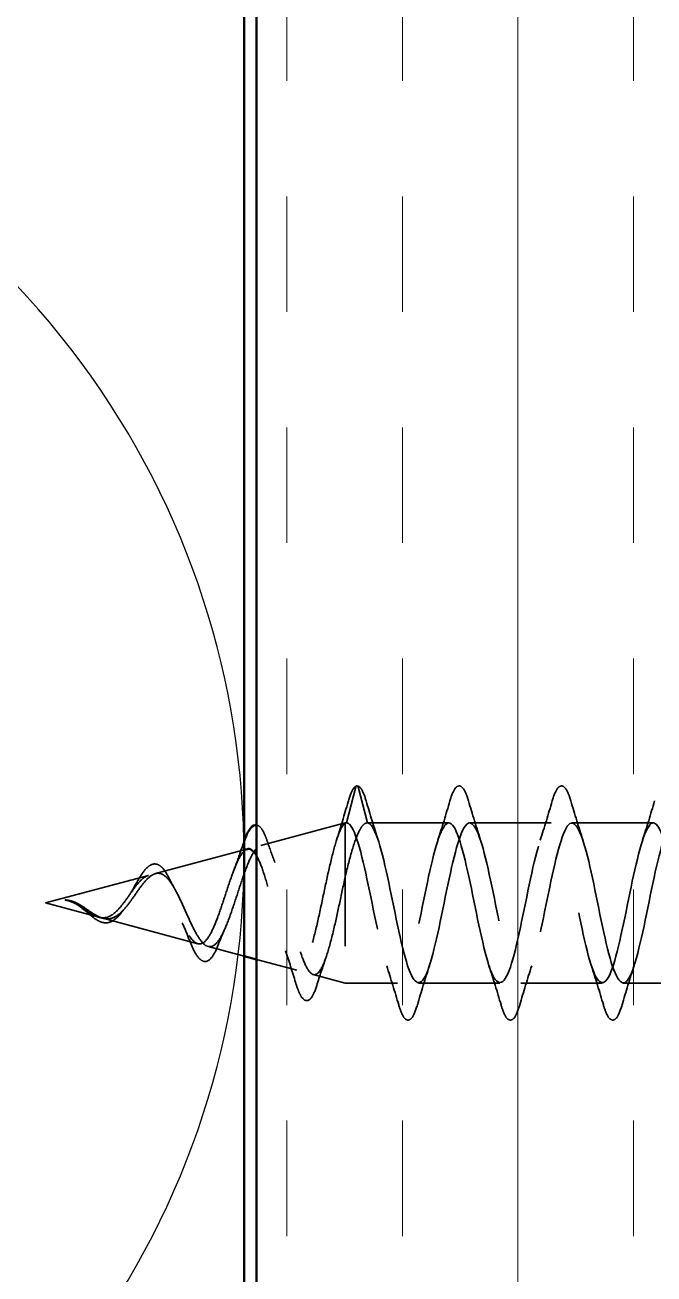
# Model space of a CAD drawing. Header units: inches. Extents: x 0.6 to 33.4, y 0.6 to 21.4.
# Drawn here: x 6.069 to 6.579, y 14.594 to 15.608 of the extents above; entities that cross this region are included whole.
import ezdxf

# ---------------------------------------------------------------- set-up
doc = ezdxf.new("R2010")
doc.units = ezdxf.units.IN
doc.header["$LTSCALE"] = 2
doc.header["$MEASUREMENT"] = 0
doc.linetypes.add('DASHED', pattern=[0.2067, 0.1654, -0.0413])
for name, color, linetype, lineweight in [('Hatch (ANSI)', 7, 'Continuous', 18), ('Hidden (ANSI)', 7, 'DASHED', 35), ('Sketch Geometry (ANSI)', 7, 'Continuous', 25), ('Symbol (ANSI)', 7, 'Continuous', 25), ('Visible (ANSI)', 7, 'Continuous', 50)]:
    doc.layers.add(name, color=color, linetype=linetype, lineweight=lineweight)
doc.styles.add('Note Text (ANSI)', font='tahoma.ttf')
doc.dimstyles.new('Default (ANSI)$7', dxfattribs={"dimscale": 2, "dimtxt": 0.12, "dimasz": 0.098425, "dimexe": 0.125, "dimexo": 0.0625, "dimgap": 0.031496, "dimtad": 0, "dimtih": 1, "dimtoh": 1, "dimrnd": 1e-08, "dimzin": 4, "dimdsep": 46, "dimtxsty": 'Note Text (ANSI)', "dimcen": 0.09, "dimdle": 0.393701, "dimclrd": 256, "dimclre": 256, "dimclrt": 256, "dimadec": 0, "dimazin": 1, "dimtfac": 1, "dimtofl": 0, "dimtmove": 0, "dimatfit": 3, "dimfxl": 0, "dimtolj": 1, "dimtzin": 4, "dimlwd": -1, "dimlwe": -1, "dimarcsym": 0})

msp = doc.modelspace()

# ---------------------------------------------------------------- hatches: boundary and pattern name
at = {"layer": 'Hatch (ANSI)', "true_color": 0x804000}
h = msp.add_hatch(dxfattribs=at)
h.set_pattern_fill('INSUL', color=36, scale=0.75, angle=90, style=0)
h.paths.add_polyline_path([(6.75677, 18.31394), (6.75677, 7.01811), (6.25677, 7.01811), (6.25677, 18.31394)])

# ---------------------------------------------------------------- linework, layer by layer
at = {"layer": 'Hidden (ANSI)', "ltscale": 0.028664}
for p, q in [((6.3373, 14.98975), (6.32977, 14.9605)), ((6.34677, 14.9605), (6.33924, 14.98975))]:
    msp.add_line(p, q, dxfattribs=at)
at = {"layer": 'Hidden (ANSI)', "ltscale": 0.067416}
msp.add_line((6.26028, 14.94218), (6.32877, 14.9605), dxfattribs=at)
at = {"layer": 'Hidden (ANSI)', "ltscale": 0.194373}
msp.add_line((6.32877, 14.9605), (6.32877, 14.8305), dxfattribs=at)
at = {"layer": 'Hidden (ANSI)', "ltscale": 0.000852348}
msp.add_line((6.32977, 14.9605), (6.32877, 14.9605), dxfattribs=at)
at = {"layer": 'Hidden (ANSI)', "ltscale": 0.062755}
for p, q in [((6.41277, 14.9605), (6.34677, 14.9605)), ((6.49577, 14.9605), (6.42977, 14.9605)), ((6.57877, 14.9605), (6.51277, 14.9605)), ((6.45427, 14.8305), (6.38827, 14.8305)), ((6.53727, 14.8305), (6.47127, 14.8305)), ((6.62027, 14.8305), (6.55427, 14.8305))]:
    msp.add_line(p, q, dxfattribs=at)
at = {"layer": 'Hidden (ANSI)', "ltscale": 0.070696}
msp.add_line((6.17496, 14.91936), (6.24677, 14.93857), dxfattribs=at)
at = {"layer": 'Hidden (ANSI)', "ltscale": 0.082134}
msp.add_line((6.08577, 14.8955), (6.16919, 14.91782), dxfattribs=at)
at = {"layer": 'Hidden (ANSI)', "ltscale": 0.042539}
msp.add_line((6.08577, 14.8955), (6.12902, 14.88393), dxfattribs=at)
at = {"layer": 'Hidden (ANSI)', "ltscale": 0.075866}
msp.add_line((6.13229, 14.88306), (6.20935, 14.86245), dxfattribs=at)
at = {"layer": 'Hidden (ANSI)', "ltscale": 0.028637}
msp.add_line((6.21762, 14.86023), (6.24677, 14.85244), dxfattribs=at)
at = {"layer": 'Hidden (ANSI)', "ltscale": 0.032343}
msp.add_line((6.25677, 14.84976), (6.28968, 14.84096), dxfattribs=at)
at = {"layer": 'Hidden (ANSI)', "ltscale": 0.025357}
msp.add_line((6.30295, 14.83741), (6.32877, 14.8305), dxfattribs=at)
at = {"layer": 'Hidden (ANSI)', "ltscale": 0.040375}
msp.add_line((6.37127, 14.8305), (6.32877, 14.8305), dxfattribs=at)
at = {"layer": 'Hidden (ANSI)', "ltscale": 0.002412}
msp.add_arc((6.33827, 14.9895), 0.001, 14.43974, 165.56026, dxfattribs=at)
at = {"layer": 'Hidden (ANSI)', "ltscale": 0.041926}
msp.add_open_spline([(6.33114, 14.97759), (6.33262, 14.98271), (6.33407, 14.98639), (6.33634, 14.98944), (6.33705, 14.99011), (6.33791, 14.99044)], degree=3, knots=[0, 0, 0, 0, 0.07841895, 0.07841895, 0.11174526, 0.11174526, 0.11174526, 0.11174526], dxfattribs=at)
at = {"layer": 'Hidden (ANSI)', "ltscale": 0.045375}
msp.add_open_spline([(6.33827, 14.9905), (6.33972, 14.9905), (6.34093, 14.98944), (6.34331, 14.98578), (6.34457, 14.98257), (6.34582, 14.97828)], degree=3, knots=[0, 0, 0, 0, 0.05277519, 0.05277519, 0.12095849, 0.12095849, 0.12095849, 0.12095849], dxfattribs=at)
at = {"layer": 'Hidden (ANSI)', "ltscale": 0.090851}
for points in [[(6.41372, 14.97828), (6.4152, 14.98335), (6.41666, 14.98691), (6.41918, 14.98986), (6.42019, 14.99052), (6.42315, 14.99048), (6.42454, 14.98885), (6.42684, 14.98437), (6.42783, 14.98166), (6.42882, 14.97828)], [(6.49672, 14.97828), (6.4982, 14.98335), (6.49966, 14.98691), (6.50218, 14.98986), (6.50319, 14.99052), (6.50615, 14.99048), (6.50754, 14.98885), (6.50984, 14.98437), (6.51083, 14.98166), (6.51182, 14.97828)], [(6.38732, 14.81272), (6.38584, 14.80766), (6.38438, 14.80409), (6.38186, 14.80114), (6.38085, 14.80049), (6.37789, 14.80053), (6.3765, 14.80216), (6.3742, 14.80663), (6.37321, 14.80935), (6.37222, 14.81272)], [(6.47032, 14.81272), (6.46884, 14.80766), (6.46738, 14.80409), (6.46486, 14.80114), (6.46385, 14.80049), (6.46089, 14.80053), (6.4595, 14.80216), (6.4572, 14.80663), (6.45621, 14.80935), (6.45522, 14.81272)], [(6.55332, 14.81272), (6.55184, 14.80766), (6.55038, 14.80409), (6.54786, 14.80114), (6.54685, 14.80049), (6.54389, 14.80053), (6.5425, 14.80216), (6.5402, 14.80663), (6.53921, 14.80935), (6.53822, 14.81272)]]:
    msp.add_open_spline(points, degree=3, knots=[0, 0, 0, 0, 0.08068206, 0.08068206, 0.12137804, 0.12137804, 0.18811443, 0.18811443, 0.24184971, 0.24184971, 0.24184971, 0.24184971], dxfattribs=at)
at = {"layer": 'Hidden (ANSI)', "ltscale": 0.031132}
msp.add_open_spline([(6.32176, 14.94643), (6.32503, 14.95668), (6.32813, 14.96712), (6.33114, 14.97759)], degree=3, dxfattribs=at)
at = {"layer": 'Hidden (ANSI)', "ltscale": 0.031888}
for points in [[(6.34582, 14.97828), (6.34896, 14.9676), (6.35218, 14.95694), (6.3556, 14.94653)], [(6.40394, 14.94653), (6.40736, 14.95694), (6.41058, 14.9676), (6.41372, 14.97828)], [(6.42882, 14.97828), (6.43196, 14.9676), (6.43518, 14.95694), (6.4386, 14.94653)], [(6.48694, 14.94653), (6.49036, 14.95694), (6.49358, 14.9676), (6.49672, 14.97828)], [(6.51182, 14.97828), (6.51496, 14.9676), (6.51818, 14.95694), (6.5216, 14.94653)], [(6.56994, 14.94653), (6.57336, 14.95694), (6.57658, 14.9676), (6.57972, 14.97828)], [(6.37222, 14.81272), (6.36908, 14.82341), (6.36586, 14.83407), (6.36244, 14.84448)], [(6.3971, 14.84448), (6.39368, 14.83407), (6.39046, 14.82341), (6.38732, 14.81272)], [(6.45522, 14.81272), (6.45208, 14.82341), (6.44886, 14.83407), (6.44544, 14.84448)], [(6.4801, 14.84448), (6.47668, 14.83407), (6.47346, 14.82341), (6.47032, 14.81272)], [(6.53822, 14.81272), (6.53508, 14.82341), (6.53186, 14.83407), (6.52844, 14.84448)], [(6.5631, 14.84448), (6.55968, 14.83407), (6.55646, 14.82341), (6.55332, 14.81272)]]:
    msp.add_open_spline(points, degree=3, dxfattribs=at)
at = {"layer": 'Hidden (ANSI)', "ltscale": 1.034256}
msp.add_open_spline([(6.75677, 14.93548), (6.75667, 14.93588), (6.75656, 14.93629), (6.75646, 14.93669), (6.75102, 14.95739), (6.74558, 14.96574), (6.74014, 14.95655), (6.7347, 14.94735), (6.72926, 14.92128), (6.72382, 14.89452), (6.71838, 14.86776), (6.71294, 14.84224), (6.7075, 14.83381), (6.70206, 14.82538), (6.69662, 14.83465), (6.69119, 14.85586), (6.68575, 14.87707), (6.68031, 14.90869), (6.67487, 14.93109), (6.66943, 14.95349), (6.66399, 14.96504), (6.65855, 14.95858), (6.65311, 14.95212), (6.64767, 14.92811), (6.64223, 14.90145), (6.63679, 14.8748), (6.63135, 14.84743), (6.62591, 14.83634), (6.62047, 14.82526), (6.61504, 14.83125), (6.6096, 14.8506), (6.60416, 14.86994), (6.59872, 14.90126), (6.59328, 14.92509), (6.58784, 14.94892), (6.5824, 14.96355), (6.57696, 14.95989), (6.57152, 14.95624), (6.56608, 14.93456), (6.56064, 14.90832), (6.5552, 14.88208), (6.54976, 14.85318), (6.54432, 14.83955), (6.53889, 14.82593), (6.53345, 14.82857), (6.52801, 14.84584), (6.52257, 14.86311), (6.51713, 14.89376), (6.51169, 14.91875), (6.50625, 14.94374), (6.50081, 14.96128), (6.49537, 14.96047), (6.48993, 14.95966), (6.48449, 14.94057), (6.47905, 14.91504), (6.47361, 14.88951), (6.46817, 14.8594), (6.46274, 14.8434), (6.4573, 14.8274), (6.45186, 14.82666), (6.44642, 14.84165), (6.44098, 14.85664), (6.43554, 14.88628), (6.4301, 14.91215), (6.42466, 14.93802), (6.41922, 14.95827), (6.41378, 14.96031), (6.40834, 14.96236), (6.4029, 14.94606), (6.39746, 14.92154), (6.39203, 14.89701), (6.38659, 14.86603), (6.38115, 14.84784), (6.37571, 14.82964), (6.37027, 14.82554), (6.36483, 14.83808), (6.35939, 14.85062), (6.35395, 14.8789), (6.34851, 14.90535), (6.34307, 14.93181), (6.33763, 14.95453), (6.33219, 14.95941), (6.33139, 14.96014), (6.33058, 14.9605), (6.32977, 14.9605)], degree=3, knots=[14.7995509, 14.7995509, 14.7995509, 14.7995509, 14.8233233, 14.8233233, 14.8233233, 16.0586003, 16.0586003, 16.0586003, 17.2938772, 17.2938772, 17.2938772, 18.5291542, 18.5291542, 18.5291542, 19.7644311, 19.7644311, 19.7644311, 20.9997081, 20.9997081, 20.9997081, 22.234985, 22.234985, 22.234985, 23.470262, 23.470262, 23.470262, 24.7055389, 24.7055389, 24.7055389, 25.9408158, 25.9408158, 25.9408158, 27.1760928, 27.1760928, 27.1760928, 28.4113697, 28.4113697, 28.4113697, 29.6466467, 29.6466467, 29.6466467, 30.8819236, 30.8819236, 30.8819236, 32.1172006, 32.1172006, 32.1172006, 33.3524775, 33.3524775, 33.3524775, 34.5877545, 34.5877545, 34.5877545, 35.8230314, 35.8230314, 35.8230314, 37.0583084, 37.0583084, 37.0583084, 38.2935853, 38.2935853, 38.2935853, 39.5288622, 39.5288622, 39.5288622, 40.7641392, 40.7641392, 40.7641392, 41.9994161, 41.9994161, 41.9994161, 43.2346931, 43.2346931, 43.2346931, 44.46997, 44.46997, 44.46997, 45.705247, 45.705247, 45.705247, 46.9405239, 46.9405239, 46.9405239, 47.1238898, 47.1238898, 47.1238898, 47.1238898], dxfattribs=at)
at = {"layer": 'Hidden (ANSI)', "ltscale": 1.094798}
msp.add_open_spline([(6.34677, 14.9605), (6.35221, 14.9605), (6.35765, 14.94218), (6.36309, 14.9169), (6.36853, 14.89163), (6.37397, 14.86124), (6.37941, 14.8446), (6.38485, 14.82795), (6.39029, 14.82627), (6.39572, 14.84058), (6.40116, 14.85489), (6.4066, 14.88417), (6.41204, 14.91024), (6.41748, 14.93631), (6.42292, 14.95728), (6.42836, 14.96013), (6.4338, 14.96299), (6.43924, 14.94751), (6.44468, 14.92333), (6.45012, 14.89914), (6.45556, 14.86798), (6.461, 14.8492), (6.46643, 14.83041), (6.47187, 14.82537), (6.47731, 14.83719), (6.48275, 14.84901), (6.48819, 14.87684), (6.49363, 14.90341), (6.49907, 14.92997), (6.50451, 14.95335), (6.50995, 14.95903), (6.51539, 14.9647), (6.52083, 14.95226), (6.52627, 14.92943), (6.53171, 14.9066), (6.53715, 14.87503), (6.54258, 14.85432), (6.54802, 14.83361), (6.55346, 14.82526), (6.5589, 14.83446), (6.56434, 14.84365), (6.56978, 14.86972), (6.57522, 14.89649), (6.58066, 14.92325), (6.5861, 14.94877), (6.59154, 14.9572), (6.59698, 14.96562), (6.60242, 14.95636), (6.60786, 14.93515), (6.6133, 14.91394), (6.61873, 14.88231), (6.62417, 14.85992), (6.62961, 14.83752), (6.63505, 14.82596), (6.64049, 14.83243), (6.64593, 14.83889), (6.65137, 14.8629), (6.65681, 14.88955), (6.66225, 14.9162), (6.66769, 14.94357), (6.67313, 14.95466), (6.67857, 14.96575), (6.68401, 14.95976), (6.68945, 14.94041), (6.69488, 14.92106), (6.70032, 14.88975), (6.70576, 14.86592), (6.7112, 14.84209), (6.71664, 14.82746), (6.72208, 14.83111), (6.72752, 14.83477), (6.73296, 14.85645), (6.7384, 14.88269), (6.74384, 14.90893), (6.74928, 14.93783), (6.75472, 14.95145), (6.76016, 14.96508), (6.7656, 14.96243), (6.77103, 14.94516), (6.77647, 14.9279), (6.78191, 14.89725), (6.78735, 14.87226), (6.79116, 14.85477), (6.79496, 14.84093), (6.79877, 14.83447)], degree=3, knots=[-47.1238898, -47.1238898, -47.1238898, -47.1238898, -45.8886129, -45.8886129, -45.8886129, -44.6533359, -44.6533359, -44.6533359, -43.418059, -43.418059, -43.418059, -42.182782, -42.182782, -42.182782, -40.9475051, -40.9475051, -40.9475051, -39.7122281, -39.7122281, -39.7122281, -38.4769512, -38.4769512, -38.4769512, -37.2416742, -37.2416742, -37.2416742, -36.0063973, -36.0063973, -36.0063973, -34.7711204, -34.7711204, -34.7711204, -33.5358434, -33.5358434, -33.5358434, -32.3005665, -32.3005665, -32.3005665, -31.0652895, -31.0652895, -31.0652895, -29.8300126, -29.8300126, -29.8300126, -28.5947356, -28.5947356, -28.5947356, -27.3594587, -27.3594587, -27.3594587, -26.1241817, -26.1241817, -26.1241817, -24.8889048, -24.8889048, -24.8889048, -23.6536278, -23.6536278, -23.6536278, -22.4183509, -22.4183509, -22.4183509, -21.183074, -21.183074, -21.183074, -19.947797, -19.947797, -19.947797, -18.7125201, -18.7125201, -18.7125201, -17.4772431, -17.4772431, -17.4772431, -16.2419662, -16.2419662, -16.2419662, -15.0066892, -15.0066892, -15.0066892, -13.7714123, -13.7714123, -13.7714123, -12.9070252, -12.9070252, -12.9070252, -12.9070252], dxfattribs=at)
at = {"layer": 'Hidden (ANSI)', "ltscale": 0.305317}
msp.add_open_spline([(6.32877, 14.96027), (6.3271, 14.95911), (6.32542, 14.9563), (6.32203, 14.94771), (6.32036, 14.94209), (6.31697, 14.92883), (6.31529, 14.92137), (6.3119, 14.90566), (6.31023, 14.89759), (6.30683, 14.88194), (6.30515, 14.87451), (6.30176, 14.86134), (6.30008, 14.85568), (6.29668, 14.8469), (6.29499, 14.84381), (6.29159, 14.84058), (6.28991, 14.84042), (6.2865, 14.84301), (6.28482, 14.84567), (6.28141, 14.8534), (6.27972, 14.85834), (6.2763, 14.86977), (6.27461, 14.87611), (6.2712, 14.88929), (6.2695, 14.89597), (6.26608, 14.90874), (6.26439, 14.91471), (6.26096, 14.9251), (6.25926, 14.92944), (6.25727, 14.9332), (6.25702, 14.93365), (6.25677, 14.93407)], degree=3, knots=[0, 0, 0, 0, 0.0662455, 0.0662455, 0.13122657, 0.13122657, 0.19494394, 0.19494394, 0.25739843, 0.25739843, 0.31859094, 0.31859094, 0.37852246, 0.37852246, 0.43719409, 0.43719409, 0.49460706, 0.49460706, 0.55076272, 0.55076272, 0.60566256, 0.60566256, 0.65930824, 0.65930824, 0.71170162, 0.71170162, 0.76284473, 0.76284473, 0.81273987, 0.81273987, 0.81992267, 0.81992267, 0.81992267, 0.81992267], dxfattribs=at)
at = {"layer": 'Hidden (ANSI)', "ltscale": 0.037929}
msp.add_open_spline([(6.25677, 14.95877), (6.25795, 14.95861), (6.25912, 14.95792), (6.26142, 14.95535), (6.26264, 14.95316), (6.26442, 14.94892), (6.265, 14.94736), (6.26558, 14.94566)], degree=3, knots=[0.12351291, 0.12351291, 0.12351291, 0.12351291, 0.15715649, 0.15715649, 0.20240188, 0.20240188, 0.22458555, 0.22458555, 0.22458555, 0.22458555], dxfattribs=at)
at = {"layer": 'Hidden (ANSI)', "ltscale": 0.005187}
msp.add_open_spline([(6.32977, 14.9605), (6.32944, 14.9605), (6.3291, 14.96043), (6.32877, 14.96027)], degree=3, dxfattribs=at)
at = {"layer": 'Hidden (ANSI)', "ltscale": 0.078553}
msp.add_open_spline([(6.32877, 14.91661), (6.33071, 14.92482), (6.33263, 14.93237), (6.3365, 14.9453), (6.33842, 14.95055), (6.34142, 14.95631), (6.34249, 14.95787), (6.34463, 14.95997), (6.3457, 14.9605), (6.34677, 14.9605)], degree=3, knots=[0, 0, 0, 0, 0.06772236, 0.06772236, 0.13544473, 0.13544473, 0.17287087, 0.17287087, 0.21029702, 0.21029702, 0.21029702, 0.21029702], dxfattribs=at)
at = {"layer": 'Hidden (ANSI)', "ltscale": 0.504207}
msp.add_open_spline([(6.17496, 14.91936), (6.17699, 14.9199), (6.17894, 14.91963), (6.18288, 14.91747), (6.18481, 14.91555), (6.18871, 14.91032), (6.19063, 14.90702), (6.19449, 14.89949), (6.19639, 14.89533), (6.20022, 14.88678), (6.20211, 14.88249), (6.20591, 14.87446), (6.20779, 14.87085), (6.21157, 14.86489), (6.21343, 14.86267), (6.2172, 14.86003), (6.21905, 14.85971), (6.2228, 14.86112), (6.22465, 14.8629), (6.22838, 14.86839), (6.23022, 14.87209), (6.23394, 14.88096), (6.23577, 14.88607), (6.23947, 14.89699), (6.2413, 14.9027), (6.245, 14.91391), (6.24682, 14.91927), (6.2505, 14.92886), (6.25232, 14.93293), (6.25599, 14.93915), (6.25781, 14.94116), (6.26148, 14.94276), (6.26329, 14.94225), (6.26694, 14.93869), (6.26875, 14.93561), (6.2724, 14.9272), (6.27421, 14.92191), (6.27785, 14.90979), (6.27965, 14.90306), (6.28329, 14.88905), (6.28509, 14.88191), (6.28873, 14.86821), (6.29052, 14.86183), (6.29415, 14.85072), (6.29594, 14.84617), (6.29957, 14.83961), (6.30136, 14.83773), (6.30498, 14.83699), (6.30677, 14.83821), (6.31039, 14.8437), (6.31218, 14.84797), (6.31579, 14.85908), (6.31757, 14.86585), (6.32095, 14.88004), (6.32251, 14.8872), (6.32565, 14.90194), (6.32721, 14.90942), (6.32877, 14.91661)], degree=3, knots=[0, 0, 0, 0, 0.0315308, 0.0315308, 0.0641805, 0.0641805, 0.0979786, 0.0979786, 0.1329491, 0.1329491, 0.1691118, 0.1691118, 0.2064833, 0.2064833, 0.2450775, 0.2450775, 0.2849064, 0.2849064, 0.3259802, 0.3259802, 0.3683075, 0.3683075, 0.4118959, 0.4118959, 0.4567522, 0.4567522, 0.5028821, 0.5028821, 0.5502906, 0.5502906, 0.5989824, 0.5989824, 0.6489613, 0.6489613, 0.7002309, 0.7002309, 0.7527945, 0.7527945, 0.8066547, 0.8066547, 0.8618141, 0.8618141, 0.918275, 0.918275, 0.9760395, 0.9760395, 1.0351092, 1.0351092, 1.095486, 1.095486, 1.1571712, 1.1571712, 1.2201662, 1.2201662, 1.2761521, 1.2761521, 1.3331843, 1.3331843, 1.3331843, 1.3331843], dxfattribs=at)
at = {"layer": 'Hidden (ANSI)', "ltscale": 0.00533}
msp.add_open_spline([(6.24552, 14.94197), (6.24594, 14.94324), (6.24636, 14.94445), (6.24677, 14.94559)], degree=3, dxfattribs=at)
at = {"layer": 'Hidden (ANSI)', "ltscale": 0.01814}
msp.add_open_spline([(6.26558, 14.94566), (6.26757, 14.93979), (6.26963, 14.93399), (6.27179, 14.92843)], degree=3, dxfattribs=at)
at = {"layer": 'Hidden (ANSI)', "ltscale": 0.213435}
msp.add_open_spline([(6.24952, 14.9393), (6.24876, 14.9391), (6.248, 14.93867), (6.24554, 14.93654), (6.24383, 14.93398), (6.24038, 14.927), (6.23867, 14.92271), (6.2352, 14.91307), (6.23349, 14.90785), (6.23002, 14.89726), (6.2283, 14.892), (6.22482, 14.88222), (6.2231, 14.87778), (6.2196, 14.87036), (6.21787, 14.86741), (6.21437, 14.86341), (6.21264, 14.86235), (6.20912, 14.86221), (6.20738, 14.86307), (6.20384, 14.86655), (6.20209, 14.86907), (6.19854, 14.87533), (6.19678, 14.87896), (6.19321, 14.88673), (6.19144, 14.89076), (6.18785, 14.89859), (6.18607, 14.9023), (6.18245, 14.90881), (6.18066, 14.91157), (6.17723, 14.91546), (6.17564, 14.91675), (6.17242, 14.91813), (6.17083, 14.91826), (6.16919, 14.91782)], degree=3, knots=[0.88798068, 0.88798068, 0.88798068, 0.88798068, 0.90879673, 0.90879673, 0.95496449, 0.95496449, 0.99989646, 0.99989646, 1.04359669, 1.04359669, 1.08606975, 1.08606975, 1.12732083, 1.12732083, 1.16735583, 1.16735583, 1.2061815, 1.2061815, 1.24380561, 1.24380561, 1.2802371, 1.2802371, 1.3154864, 1.3154864, 1.34956567, 1.34956567, 1.38248924, 1.38248924, 1.41427414, 1.41427414, 1.44125434, 1.44125434, 1.46715819, 1.46715819, 1.46715819, 1.46715819], dxfattribs=at)
at = {"layer": 'Hidden (ANSI)', "ltscale": 0.020226}
msp.add_open_spline([(6.23869, 14.92261), (6.2411, 14.9288), (6.24336, 14.93535), (6.24552, 14.94197)], degree=3, dxfattribs=at)
at = {"layer": 'Hidden (ANSI)', "ltscale": 0.032433}
msp.add_open_spline([(6.15712, 14.90747), (6.15866, 14.91033), (6.16018, 14.91308), (6.16314, 14.91797), (6.16461, 14.92015), (6.16758, 14.92378), (6.16911, 14.92522), (6.17107, 14.92635), (6.17149, 14.92655), (6.17191, 14.92672)], degree=3, knots=[0, 0, 0, 0, 0.025545292, 0.025545292, 0.051369742, 0.051369742, 0.078968345, 0.078968345, 0.086462836, 0.086462836, 0.086462836, 0.086462836], dxfattribs=at)
at = {"layer": 'Hidden (ANSI)', "ltscale": 0.035209}
msp.add_open_spline([(6.17191, 14.92672), (6.17354, 14.92734), (6.17524, 14.92733), (6.17834, 14.92607), (6.17976, 14.92492), (6.18265, 14.9216), (6.18413, 14.91925), (6.18589, 14.91587), (6.18622, 14.91522), (6.18654, 14.91454)], degree=3, knots=[0, 0, 0, 0, 0.028756165, 0.028756165, 0.055772077, 0.055772077, 0.086752294, 0.086752294, 0.093833415, 0.093833415, 0.093833415, 0.093833415], dxfattribs=at)
at = {"layer": 'Hidden (ANSI)', "ltscale": 0.083957}
msp.add_open_spline([(6.16919, 14.91782), (6.16736, 14.91733), (6.16552, 14.91615), (6.16176, 14.91265), (6.1599, 14.91042), (6.15608, 14.90533), (6.15419, 14.90257), (6.1503, 14.89708), (6.14837, 14.89443), (6.14441, 14.88974), (6.14243, 14.88776), (6.13836, 14.88484), (6.13634, 14.88392), (6.13213, 14.88328), (6.13003, 14.88353), (6.12566, 14.88506), (6.12347, 14.88628), (6.11982, 14.88864), (6.11846, 14.88958), (6.11571, 14.89146), (6.11435, 14.89238), (6.11296, 14.89326)], degree=3, knots=[0, 0, 0, 0, 0.02818547, 0.02818547, 0.05535616, 0.05535616, 0.08155578, 0.08155578, 0.10684016, 0.10684016, 0.13128192, 0.13128192, 0.1549776, 0.1549776, 0.17805851, 0.17805851, 0.20070773, 0.20070773, 0.21389493, 0.21389493, 0.22660204, 0.22660204, 0.22660204, 0.22660204], dxfattribs=at)
at = {"layer": 'Hidden (ANSI)', "ltscale": 0.089656}
msp.add_open_spline([(6.11523, 14.89307), (6.11804, 14.89128), (6.12067, 14.88934), (6.12589, 14.88586), (6.12834, 14.88443), (6.13322, 14.88265), (6.13554, 14.88235), (6.14017, 14.8831), (6.14239, 14.88415), (6.14684, 14.88747), (6.14898, 14.8897), (6.15329, 14.89494), (6.15538, 14.89787), (6.15958, 14.90387), (6.16162, 14.90685), (6.16558, 14.91206), (6.16745, 14.91425), (6.17124, 14.9177), (6.17311, 14.91886), (6.17496, 14.91936)], degree=3, knots=[0, 0, 0, 0, 0.02542118, 0.02542118, 0.05061597, 0.05061597, 0.07599611, 0.07599611, 0.10184452, 0.10184452, 0.12835573, 0.12835573, 0.15566688, 0.15566688, 0.18387744, 0.18387744, 0.21097071, 0.21097071, 0.23938117, 0.23938117, 0.23938117, 0.23938117], dxfattribs=at)
at = {"layer": 'Hidden (ANSI)', "ltscale": 0.008584}
msp.add_open_spline([(6.18654, 14.91454), (6.18768, 14.91219), (6.18885, 14.90995), (6.19005, 14.90787)], degree=3, dxfattribs=at)
at = {"layer": 'Hidden (ANSI)', "ltscale": 0.007535}
msp.add_open_spline([(6.15391, 14.90219), (6.15501, 14.90376), (6.15608, 14.90555), (6.15712, 14.90747)], degree=3, dxfattribs=at)
at = {"layer": 'Hidden (ANSI)', "ltscale": 0.005543}
msp.add_open_spline([(6.10557, 14.89688), (6.10393, 14.89743), (6.10265, 14.89767), (6.10199, 14.89782), (6.10188, 14.89785), (6.10178, 14.89788), (6.10175, 14.89789), (6.10172, 14.8979), (6.10171, 14.89791), (6.10171, 14.89791), (6.10171, 14.89791), (6.10171, 14.89792), (6.10171, 14.89792), (6.10171, 14.89792), (6.10171, 14.89792), (6.10171, 14.89792), (6.10171, 14.89792), (6.10171, 14.89793), (6.10171, 14.89793), (6.10172, 14.89793), (6.10172, 14.89793), (6.10174, 14.89794), (6.10176, 14.89794), (6.1019, 14.89795), (6.10212, 14.89795), (6.10248, 14.89794), (6.10282, 14.89791), (6.10321, 14.89787)], degree=3, knots=[0, 0, 0, 0, 0.01397013, 0.01397013, 0.01635801, 0.01635801, 0.017126363, 0.017126363, 0.017599783, 0.017599783, 0.017735976, 0.017735976, 0.017818094, 0.017818094, 0.017885842, 0.017885842, 0.017958913, 0.017958913, 0.018076284, 0.018076284, 0.018337029, 0.018337029, 0.01916095, 0.01916095, 0.024399217, 0.024399217, 0.042626712, 0.042626712, 0.042626712, 0.042626712], dxfattribs=at)
at = {"layer": 'Hidden (ANSI)', "ltscale": 0.002866}
msp.add_open_spline([(6.10321, 14.89787), (6.10416, 14.89776), (6.10512, 14.89758), (6.10608, 14.89734)], degree=3, dxfattribs=at)
at = {"layer": 'Hidden (ANSI)', "ltscale": 0.007962}
msp.add_open_spline([(6.11296, 14.89326), (6.11195, 14.89388), (6.11094, 14.89447), (6.10848, 14.89576), (6.10705, 14.89639), (6.10557, 14.89688)], degree=3, knots=[0, 0, 0, 0, 0.009046419, 0.009046419, 0.021574315, 0.021574315, 0.021574315, 0.021574315], dxfattribs=at)
at = {"layer": 'Hidden (ANSI)', "ltscale": 0.006214}
msp.add_open_spline([(6.10608, 14.89734), (6.10805, 14.89683), (6.11, 14.89604), (6.11196, 14.89499)], degree=3, dxfattribs=at)
at = {"layer": 'Hidden (ANSI)', "ltscale": 0.000711439}
msp.add_open_spline([(6.11116, 14.89432), (6.11103, 14.8944), (6.11091, 14.89447), (6.11078, 14.89455)], degree=3, dxfattribs=at)
at = {"layer": 'Hidden (ANSI)', "ltscale": 0.002371}
msp.add_open_spline([(6.11325, 14.89292), (6.11256, 14.89341), (6.11186, 14.89389), (6.11116, 14.89432)], degree=3, dxfattribs=at)
at = {"layer": 'Hidden (ANSI)', "ltscale": 0.003543}
msp.add_open_spline([(6.11196, 14.89499), (6.11249, 14.89471), (6.11302, 14.89441), (6.11411, 14.89377), (6.11467, 14.89342), (6.11523, 14.89307)], degree=3, knots=[0, 0, 0, 0, 0.0046577974, 0.0046577974, 0.0097216205, 0.0097216205, 0.0097216205, 0.0097216205], dxfattribs=at)
at = {"layer": 'Hidden (ANSI)', "ltscale": 0.049975}
msp.add_open_spline([(6.14783, 14.88832), (6.14612, 14.88603), (6.14433, 14.88403), (6.14068, 14.88107), (6.13877, 14.88005), (6.1351, 14.87924), (6.13331, 14.87933), (6.12981, 14.88035), (6.12805, 14.88125), (6.12449, 14.88364), (6.12264, 14.88515), (6.11897, 14.88828), (6.11711, 14.88992), (6.11457, 14.89194), (6.11391, 14.89244), (6.11325, 14.89292)], degree=3, knots=[0, 0, 0, 0, 0.02425529, 0.02425529, 0.04753133, 0.04753133, 0.06844899, 0.06844899, 0.08837992, 0.08837992, 0.10816797, 0.10816797, 0.12666467, 0.12666467, 0.13295891, 0.13295891, 0.13295891, 0.13295891], dxfattribs=at)
at = {"layer": 'Hidden (ANSI)', "ltscale": 0.003954}
msp.add_open_spline([(6.14963, 14.89055), (6.14902, 14.88986), (6.14842, 14.88912), (6.14783, 14.88832)], degree=3, dxfattribs=at)
at = {"layer": 'Hidden (ANSI)', "ltscale": 0.014151}
msp.add_open_spline([(6.20183, 14.867), (6.20016, 14.87138), (6.19841, 14.87563), (6.19656, 14.87951)], degree=3, dxfattribs=at)
at = {"layer": 'Hidden (ANSI)', "ltscale": 0.013376}
msp.add_open_spline([(6.23077, 14.87352), (6.22905, 14.86974), (6.2274, 14.86572), (6.22581, 14.86159)], degree=3, dxfattribs=at)
at = {"layer": 'Hidden (ANSI)', "ltscale": 0.078163}
msp.add_open_spline([(6.22581, 14.86159), (6.2243, 14.85767), (6.22275, 14.85444), (6.21954, 14.84986), (6.2178, 14.84837), (6.21409, 14.84781), (6.21231, 14.84863), (6.20927, 14.85165), (6.20785, 14.85377), (6.20493, 14.85934), (6.20338, 14.86294), (6.20183, 14.867)], degree=3, knots=[0, 0, 0, 0, 0.04533725, 0.04533725, 0.09003099, 0.09003099, 0.13096615, 0.13096615, 0.16819971, 0.16819971, 0.207801, 0.207801, 0.207801, 0.207801], dxfattribs=at)
at = {"layer": 'Hidden (ANSI)', "ltscale": 0.025829}
msp.add_open_spline([(6.28855, 14.83108), (6.28595, 14.83969), (6.28326, 14.84827), (6.2804, 14.85658)], degree=3, dxfattribs=at)
at = {"layer": 'Hidden (ANSI)', "ltscale": 0.022792}
msp.add_open_spline([(6.3131, 14.85091), (6.31054, 14.84363), (6.3081, 14.83614), (6.30574, 14.82859)], degree=3, dxfattribs=at)
at = {"layer": 'Hidden (ANSI)', "ltscale": 0.088284}
msp.add_open_spline([(6.30574, 14.82859), (6.30425, 14.82384), (6.30276, 14.82036), (6.30026, 14.81729), (6.29935, 14.81657), (6.2964, 14.81594), (6.29465, 14.8173), (6.29252, 14.82067), (6.29185, 14.82199), (6.29031, 14.82563), (6.28943, 14.82816), (6.28855, 14.83108)], degree=3, knots=[0, 0, 0, 0, 0.07010851, 0.07010851, 0.10494248, 0.10494248, 0.16720891, 0.16720891, 0.1962445, 0.1962445, 0.23501258, 0.23501258, 0.23501258, 0.23501258], dxfattribs=at)
at = {"layer": 'Sketch Geometry (ANSI)', "color": 150, "true_color": 0x0080ff}
msp.add_arc((5.57177, 14.93311), 0.675, 250.6261, 109.3739, dxfattribs=at)
at = {"layer": 'Visible (ANSI)', "color": 150, "true_color": 0x0080ff}
msp.add_line((6.24677, 18.31394), (6.24677, 11.55811), dxfattribs=at)
at = {"layer": 'Visible (ANSI)', "color": 36, "true_color": 0x804000}
msp.add_line((6.25677, 7.01811), (6.25677, 18.31394), dxfattribs=at)
at = {"layer": 'Visible (ANSI)'}
for p, q in [((6.24677, 14.93857), (6.24952, 14.9393)), ((6.24677, 14.85244), (6.25677, 14.84976))]:
    msp.add_line(p, q, dxfattribs=at)
for points, knots in [([(6.24677, 14.94559), (6.24783, 14.94852), (6.2489, 14.95103), (6.25144, 14.9558), (6.25292, 14.95768), (6.25535, 14.95878), (6.25606, 14.95887), (6.25677, 14.95877)], [0.0144443, 0.0144443, 0.0144443, 0.0144443, 0.05145512, 0.05145512, 0.10330855, 0.10330855, 0.12351291, 0.12351291, 0.12351291, 0.12351291]), ([(6.25677, 14.93407), (6.25532, 14.93653), (6.25387, 14.93819), (6.25143, 14.93944), (6.25048, 14.93956), (6.24952, 14.9393)], [0.819922669, 0.819922669, 0.819922669, 0.819922669, 0.861389586, 0.861389586, 0.887980685, 0.887980685, 0.887980685, 0.887980685])]:
    msp.add_open_spline(points, degree=3, knots=knots, dxfattribs=at)

# ---------------------------------------------------------------- leaders
at = {"layer": 'Symbol (ANSI)', "annotation_type": 0, "has_hookline": 1, "hookline_direction": 0}
for points, text_width in [([(5.9313, 14.1544), (12.02172, 17.70707), (12.21857, 17.70707)], 1.40083), ([(2.23677, 11.26745), (12.02453, 16.95478), (12.22138, 16.95478)], 1.98995)]:
    msp.add_leader(points, dimstyle='Default (ANSI)$7', override={"dimtad": 0}, dxfattribs=dict(at, text_width=text_width))

doc.saveas('drawing.dxf')
